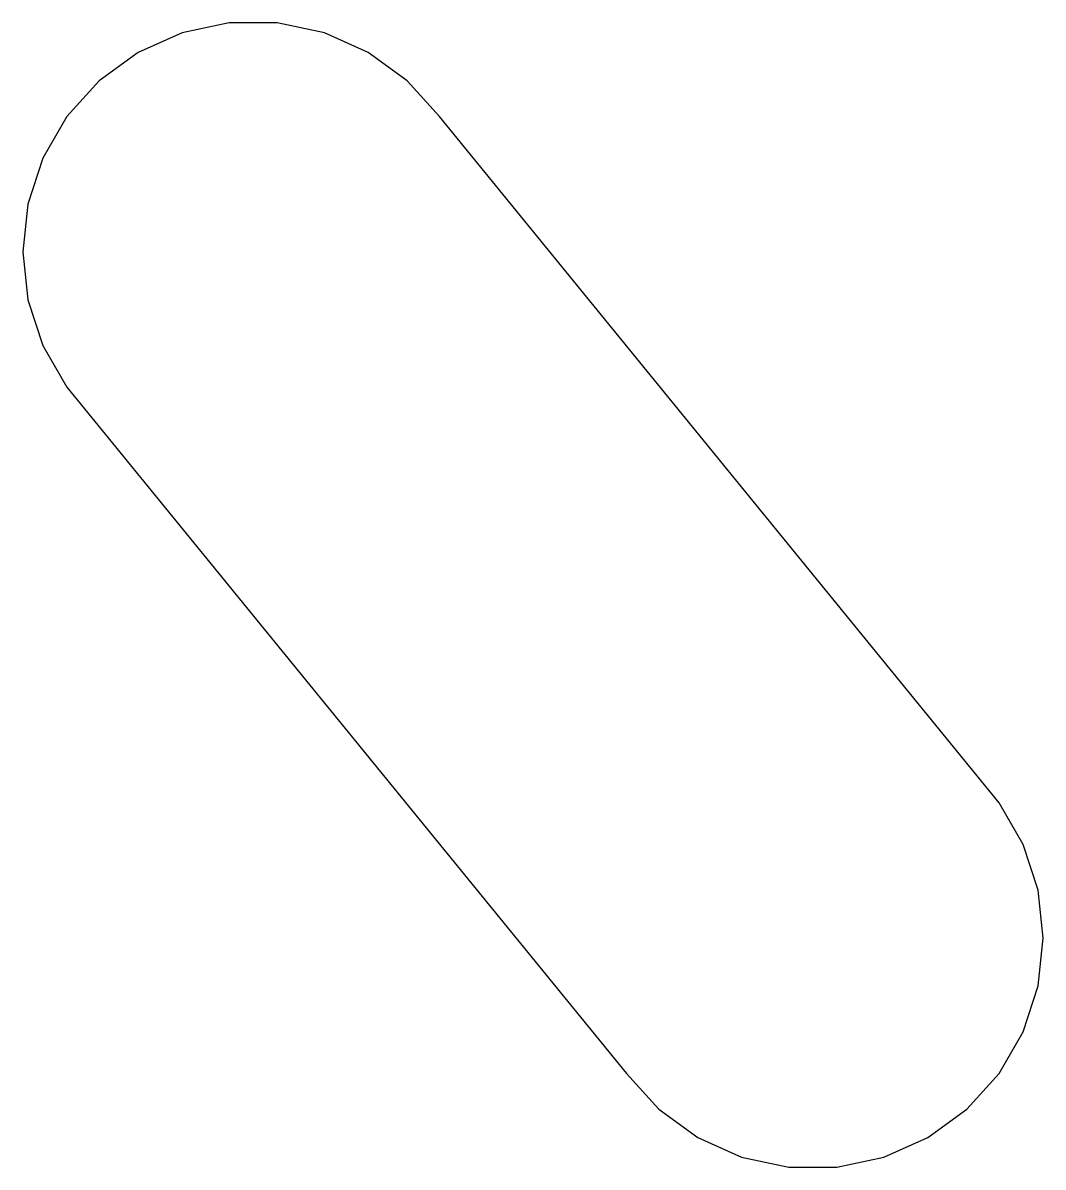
# Model space of a CAD drawing. Header units: metres. Extents: x -5.5 to 18.9, y -21.9 to 5.5.
import ezdxf

# ---------------------------------------------------------------- set-up
doc = ezdxf.new("R2010")
doc.units = ezdxf.units.M

msp = doc.modelspace()

# ---------------------------------------------------------------- linework, layer by layer
for p, q in [((-0.574907, 5.46987), (-1.69959, 5.23081)), ((0.574907, 5.46987), (-0.574907, 5.46987)), ((1.69959, 5.23081), (0.574907, 5.46987)), ((-1.69959, 5.23081), (-2.75, 4.76314)), ((2.75, 4.76314), (1.69959, 5.23081)), ((-2.75, 4.76314), (-3.68022, 4.0873)), ((3.68022, 4.0873), (2.75, 4.76314)), ((-3.68022, 4.0873), (-4.44959, 3.23282)), ((4.44959, 3.23282), (3.68022, 4.0873)), ((-4.44959, 3.23282), (-5.0245, 2.23705)), ((17.8151, -13.1585), (4.44959, 3.23282)), ((-5.0245, 2.23705), (-5.37981, 1.14351)), ((-5.37981, 1.14351), (-5.5, 0)), ((-5.5, 0), (-5.37981, -1.14351)), ((-5.37981, -1.14351), (-5.0245, -2.23705)), ((-5.0245, -2.23705), (-4.44959, -3.23282)), ((-4.44959, -3.23282), (8.9159, -19.6241)), ((18.39, -14.1542), (17.8151, -13.1585)), ((18.7453, -15.2478), (18.39, -14.1542)), ((18.8655, -16.3913), (18.7453, -15.2478)), ((18.7453, -17.5348), (18.8655, -16.3913)), ((18.39, -18.6283), (18.7453, -17.5348)), ((17.8151, -19.6241), (18.39, -18.6283)), ((8.9159, -19.6241), (9.68527, -20.4786)), ((17.0457, -20.4786), (17.8151, -19.6241)), ((9.68527, -20.4786), (10.6155, -21.1544)), ((16.1155, -21.1544), (17.0457, -20.4786)), ((10.6155, -21.1544), (11.6659, -21.6221)), ((15.0651, -21.6221), (16.1155, -21.1544)), ((11.6659, -21.6221), (12.7906, -21.8611)), ((12.7906, -21.8611), (13.9404, -21.8611)), ((13.9404, -21.8611), (15.0651, -21.6221))]:
    msp.add_line(p, q)

doc.saveas('drawing.dxf')
